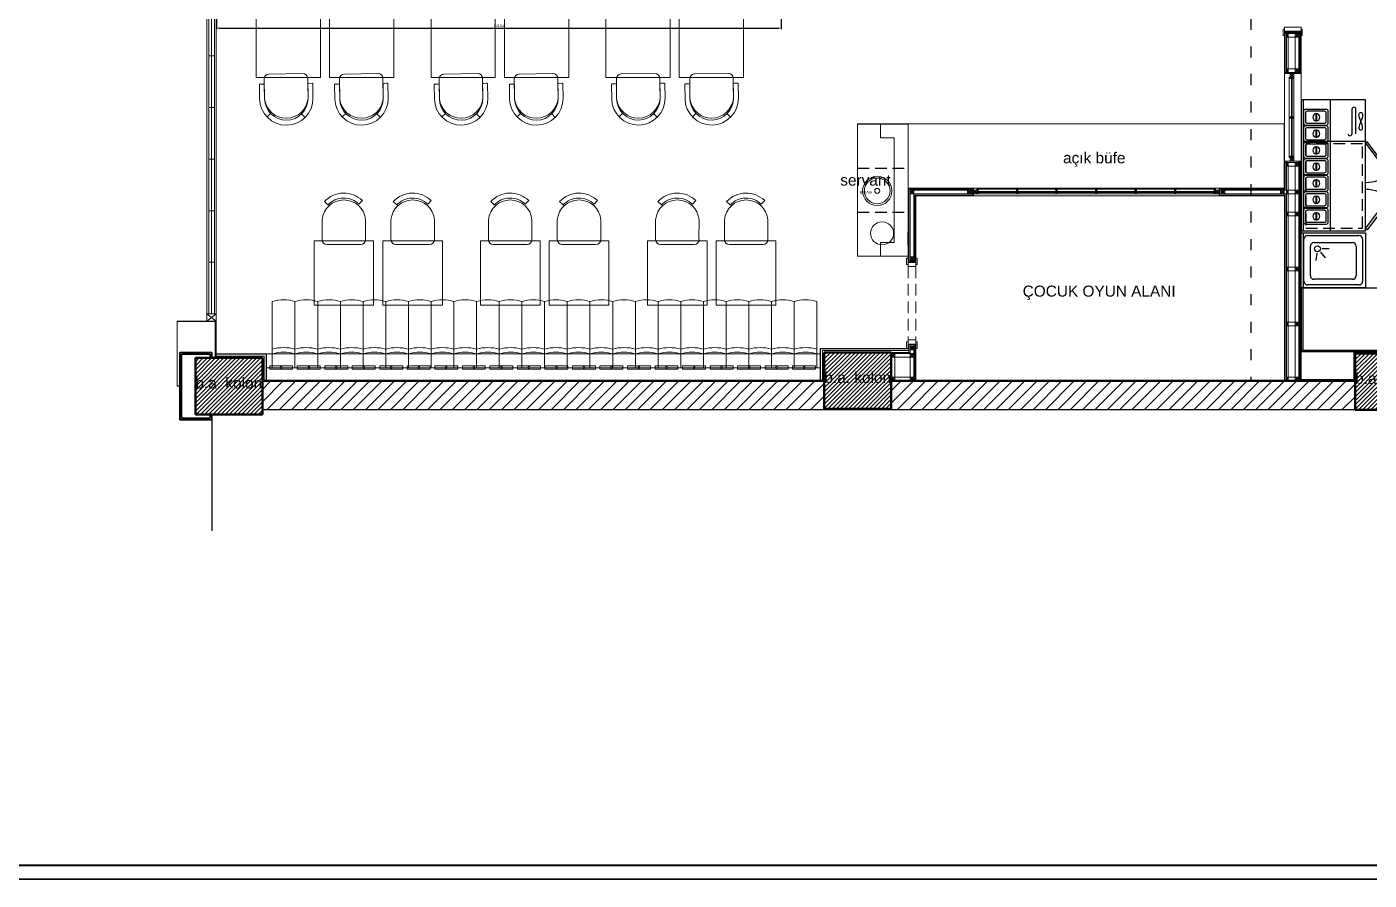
# Model space of a CAD drawing. Header units: millimetres. Extents: x 54215 to 67697, y 23496 to 56611.
# Drawn here: x 64915 to 66378, y 54334 to 55265 of the extents above; entities that cross this region are included whole.
import ezdxf

# ---------------------------------------------------------------- set-up
doc = ezdxf.new("R2010")
doc.units = ezdxf.units.MM
doc.linetypes.add('ACAD_ISO03W100', pattern=[30, 12, -18])
doc.linetypes.add('DASHED', pattern=[19.05, 12.7, -6.35])
for name, color, linetype, lineweight in [('- 0.09', 9, 'Continuous', 9), ('- 0.25', 43, 'Continuous', 25), ('- 0.35', 3, 'Continuous', 35), ('- 0.50', 30, 'Continuous', 50), ('1-kutu profil', 5, 'Continuous', 0), ('no3_ahsap gorunus on ince', 32, 'Continuous', 13), ('no3_cam kesit arka', 141, 'Continuous', 18), ('no3_duvar kaplama', 8, 'Continuous', 0), ('no3_duvar ytong', 101, 'Continuous', 0), ('no3_kutu profil gorunus', 8, 'Continuous', 0), ('no3_kutuprofil kesit', 74, 'Continuous', 18), ('no3_paslanmaz kesit arka', 145, 'Continuous', 20), ('no3_tefriş arka ince', 65, 'Continuous', 13), ('no3_tefriş arka kalın', 77, 'Continuous', 15), ('no3_yazı duvar', 152, 'Continuous', 0), ('t_tefris ince', 34, 'Continuous', 15), ('t_yazı', 154, 'Continuous', 25)]:
    doc.layers.add(name, color=color, linetype=linetype, lineweight=lineweight)
doc.layers.add('0 rölöve', color=7, linetype='Continuous', true_color=0xf1380e)
doc.layers.add('002 Çizgi', color=7, linetype='Continuous')
doc.layers.add('S2000-002 Çizgi', color=7, linetype='Continuous')
for name, color, linetype, lineweight, true_color in [('no3_ahsap kesit on', 7, 'Continuous', 20, 0xfca103), ('no3_alçıpan kesit', 7, 'Continuous', 20, 0xf5003d), ('no3_doğrama kesit', 7, 'Continuous', 18, 0x35355a), ('no3_sandalye masa', 7, 'Continuous', 15, 0x9e0025), ('no3_tefriş ön ince', 7, 'Continuous', 18, 0x8c1aff)]:
    doc.layers.add(name, color=color, linetype=linetype, lineweight=lineweight, true_color=true_color)
doc.styles.get("Standard").update_dxf_attribs({"font": 'arial.ttf'})
doc.dimstyles.new('ISO-25', dxfattribs={"dimtxt": 2.5, "dimasz": 2.5, "dimexe": 1.25, "dimexo": 0.625, "dimtad": 1, "dimtxsty": 'Standard', "dimcen": 2.5, "dimadec": 0, "dimazin": 0, "dimtfac": 1, "dimtmove": 0, "dimatfit": 3, "dimfxl": 1, "dimarcsym": 0})

# ---------------------------------------------------------------- blocks, each defined once
blk = doc.blocks.new('madalyon kolçaklı')
at = {"layer": 'no3_sandalye masa'}
for p, q in [((4863.1, 1691.9, 0), (4859.3, 1695.7, 0)), ((4897, 1692.8, 0), (4900.8, 1696.7, 0)), ((4851.4, 1660.7, 0), (4851.4, 1675.8, 0)), ((4856.8, 1675.8, 0), (4856.8, 1654.2, 0)), ((4856.8, 1660.7, 0), (4856.8, 1675.8, 0)), ((4904.2, 1676, 0), (4904.2, 1654.5, 0)), ((4904.2, 1660.7, 0), (4904.2, 1675.8, 0)), ((4909.6, 1660.7, 0), (4909.6, 1675.8, 0)), ((4855.8, 1659.7, 0), (4852.5, 1659.7, 0)), ((4905.3, 1659.7, 0), (4908.5, 1659.7, 0)), ((4862.2, 1648.9, 0), (4898.8, 1648.9, 0))]:
    blk.add_line(p, q, dxfattribs=at)
for centre, radius, start, end in [((4880.5, 1675.8, 0), 29.1, 359.9983, 179.9983), ((4880.5, 1675.8, 0), 23.7, 359.9983, 179.9983), ((4880.5, 1673.6, 0), 23.8, 5.3954, 174.7506), ((4852.5, 1660.7, 0), 1.08, 177.794, 269.9983), ((4855.8, 1660.7, 0), 1.08, 269.9983, 357.5064), ((4862.2, 1654.3, 0), 5.38, 179.9983, 269.9983), ((4898.8, 1654.3, 0), 5.38, 269.9983, 359.9983), ((4905.3, 1660.7, 0), 1.08, 182.4902, 269.9983), ((4908.5, 1660.7, 0), 1.08, 269.9983, 2.2025)]:
    blk.add_arc(centre, radius, start, end, dxfattribs=at)
blk = doc.blocks.new('sedirrwe')
at = {"layer": 'no3_tefriş ön ince'}
for p, q in [((-1399.1, 4164.7), (-1378.7, 4164.7)), ((-1399.1, 3571.2), (-1399.1, 4164.7)), ((-1378.7, 4164.7), (-1326.7, 4164.7)), ((-1399.1, 4140), (-1378.7, 4140)), ((-1378.7, 4140), (-1326.7, 4140)), ((-1399.1, 4115.2), (-1378.7, 4115.2)), ((-1378.7, 4115.2), (-1326.7, 4115.2)), ((-1399.1, 4090.5), (-1378.7, 4090.5)), ((-1378.7, 4090.5), (-1326.7, 4090.5)), ((-1399.1, 4065.8), (-1378.7, 4065.8)), ((-1378.7, 4065.8), (-1326.7, 4065.8)), ((-1399.1, 4041), (-1378.7, 4041)), ((-1378.7, 4041), (-1326.7, 4041)), ((-1399.1, 4016.3), (-1378.7, 4016.3)), ((-1378.7, 4016.3), (-1326.7, 4016.3)), ((-1399.1, 3991.6), (-1378.7, 3991.6)), ((-1378.7, 3991.6), (-1326.7, 3991.6)), ((-1399.1, 3966.8), (-1378.7, 3966.8)), ((-1378.7, 3966.8), (-1326.7, 3966.8)), ((-1399.1, 3942.1), (-1378.7, 3942.1)), ((-1378.7, 3942.1), (-1326.7, 3942.1)), ((-1399.1, 3917.4), (-1378.7, 3917.4)), ((-1378.7, 3917.4), (-1326.7, 3917.4)), ((-1399.1, 3892.7), (-1378.7, 3892.7)), ((-1378.7, 3892.7), (-1326.7, 3892.7)), ((-1399.1, 3867.9), (-1378.7, 3867.9)), ((-1378.7, 3867.9), (-1326.7, 3867.9)), ((-1399.1, 3843.2), (-1378.7, 3843.2)), ((-1378.7, 3843.2), (-1326.7, 3843.2)), ((-1399.1, 3818.5), (-1378.7, 3818.5)), ((-1378.7, 3818.5), (-1326.7, 3818.5)), ((-1399.1, 3793.7), (-1378.7, 3793.7)), ((-1378.7, 3793.7), (-1326.7, 3793.7)), ((-1399.1, 3769), (-1378.7, 3769)), ((-1378.7, 3769), (-1326.7, 3769)), ((-1399.1, 3744.3), (-1378.7, 3744.3)), ((-1378.7, 3744.3), (-1326.7, 3744.3)), ((-1399.1, 3719.5), (-1378.7, 3719.5)), ((-1378.7, 3719.5), (-1326.7, 3719.5)), ((-1399.1, 3694.8), (-1378.7, 3694.8)), ((-1378.7, 3694.8), (-1326.7, 3694.8)), ((-1399.1, 3670.1), (-1378.7, 3670.1)), ((-1378.7, 3670.1), (-1326.7, 3670.1)), ((-1399.1, 3645.3), (-1378.7, 3645.3)), ((-1378.7, 3645.3), (-1326.7, 3645.3)), ((-1399.1, 3620.6), (-1378.7, 3620.6)), ((-1378.7, 3620.6), (-1326.7, 3620.6)), ((-1399.1, 3595.9), (-1378.7, 3595.9)), ((-1378.7, 3595.9), (-1326.7, 3595.9)), ((-1399.1, 3571.2), (-1378.7, 3571.2)), ((-1326.7, 3571.2), (-1378.7, 3571.2))]:
    blk.add_line(p, q, dxfattribs=at)
for centre in [(-1430.6, 4152.3), (-1425.6, 4152.3), (-1373.6, 4152.3), (-1430.6, 4127.6), (-1425.6, 4127.6), (-1373.6, 4127.6), (-1430.6, 4102.9), (-1425.6, 4102.9), (-1373.6, 4102.9), (-1430.6, 4078.1), (-1425.6, 4078.1), (-1373.6, 4078.1), (-1430.6, 4053.4), (-1425.6, 4053.4), (-1373.6, 4053.4), (-1430.6, 4028.7), (-1425.6, 4028.7), (-1373.6, 4028.7), (-1430.6, 4003.9), (-1425.6, 4003.9), (-1373.6, 4003.9), (-1430.6, 3979.2), (-1425.6, 3979.2), (-1373.6, 3979.2), (-1430.6, 3954.5), (-1425.6, 3954.5), (-1373.6, 3954.5), (-1430.6, 3929.7), (-1425.6, 3929.7), (-1373.6, 3929.7), (-1430.6, 3905), (-1425.6, 3905), (-1373.6, 3905), (-1430.6, 3880.3), (-1425.6, 3880.3), (-1373.6, 3880.3), (-1430.6, 3855.6), (-1425.6, 3855.6), (-1373.6, 3855.6), (-1430.6, 3830.8), (-1425.6, 3830.8), (-1373.6, 3830.8), (-1430.6, 3806.1), (-1425.6, 3806.1), (-1373.6, 3806.1), (-1430.6, 3781.4), (-1425.6, 3781.4), (-1373.6, 3781.4), (-1430.6, 3756.6), (-1425.6, 3756.6), (-1373.6, 3756.6), (-1430.6, 3731.9), (-1425.6, 3731.9), (-1373.6, 3731.9), (-1430.6, 3707.2), (-1425.6, 3707.2), (-1373.6, 3707.2), (-1430.6, 3682.4), (-1425.6, 3682.4), (-1373.6, 3682.4), (-1430.6, 3657.7), (-1425.6, 3657.7), (-1373.6, 3657.7), (-1430.6, 3633), (-1425.6, 3633), (-1373.6, 3633), (-1430.6, 3608.3), (-1425.6, 3608.3), (-1373.6, 3608.3), (-1430.6, 3583.5), (-1425.6, 3583.5), (-1373.6, 3583.5)]:
    blk.add_arc(centre, 48.5, 345.219, 14.781, dxfattribs=at)
blk = doc.blocks.new('madalyon kolsuz')
at = {"layer": 'no3_sandalye masa'}
for p, q in [((4783.7, 1623.3, 0), (4779.9, 1627.1, 0)), ((4817.6, 1623.7, 0), (4821.4, 1627.5, 0)), ((4777.2, 1607.2, 0), (4776.9, 1585.7, 0)), ((4824.6, 1606.8, 0), (4824.2, 1585.2, 0)), ((4782.2, 1580.2, 0), (4818.8, 1579.7, 0))]:
    blk.add_line(p, q, dxfattribs=at)
for centre, radius, start, end in [((4800.9, 1604.7, 0), 23.8, 4.5752, 173.9305), ((4800.9, 1606.9, 0), 29.1, 45, 136.0762), ((4800.9, 1606.9, 0), 23.7, 45, 136.3209), ((4782.3, 1585.6, 0), 5.38, 179.1781, 269.1781), ((4818.9, 1585.1, 0), 5.38, 269.1781, 359.1781)]:
    blk.add_arc(centre, radius, start, end, dxfattribs=at)
blk = doc.blocks.new('*D484')
at = {"color": 0, "lineweight": -2, "transparency": 16777216}
for p, q in [((65121.9, 55292), (65121.9, 55262)), ((65737.4, 55292), (65737.4, 55262)), ((65124.4, 55263.3), (65734.9, 55263.3))]:
    blk.add_line(p, q, dxfattribs=at)
at = {"color": 0, "transparency": 16777216}
for points in [[(65124.4, 55263.7), (65124.4, 55262.8), (65121.9, 55263.3)], [(65734.9, 55263.7), (65734.9, 55262.8), (65737.4, 55263.3)]]:
    blk.add_solid(points, dxfattribs=at)
at = {"layer": 'Defpoints', "color": 0, "transparency": 16777216}
for p in [(65121.9, 55292.6), (65737.4, 55292.6), (65737.4, 55263.3)]:
    blk.add_point(p, dxfattribs=at)
at = {"color": 0, "transparency": 16777216, "insert": (65429.6, 55265.4), "char_height": 2.5, "attachment_point": 5}
blk.add_mtext('615,54', dxfattribs=at)
blk = doc.blocks.new('A$C01E77913')
at = {"layer": 'S2000-002 Çizgi'}
for points in [[(2, 26.8), (15, 26.8, -0.414214), (17, 24.8), (17, 2, -0.414214), (15, 0), (2, 0, -0.414214), (0, 2), (0, 24.8, -0.414214)], [(4, 24.8), (13, 24.8, -0.414214), (15, 22.8), (15, 4, -0.414214), (13, 2), (4, 2, -0.414214), (2, 4), (2, 22.8, -0.414214)]]:
    blk.add_lwpolyline(points, format="xyb", close=True, dxfattribs=at)
blk.add_lwpolyline([(4.7, 14.3), (12.2, 14.3), (12.2, 13.5), (4.7, 13.5)], close=True, dxfattribs=at)
blk.add_circle((8.5, 13.9), 3.82, dxfattribs=at)
blk = doc.blocks.new('143-70-M')
at = {"layer": '002 Çizgi', "color": 7}
for p, q in [((27.4, -97.5), (27.4, 45.5)), ((-37.4, -66), (-37.6, -67.1)), ((-37.6, -67.1), (-37.4, -68.6)), ((-36.9, -65.1), (-37.4, -66)), ((-37.4, -68.6), (-36.9, -70.3)), ((-36.3, -64.7), (-36.9, -65.1)), ((-36.9, -70.3), (-36.3, -72.1)), ((-35.6, -64.5), (-36.3, -64.7)), ((-36.3, -72.1), (-35.6, -74.1)), ((-34.8, -64.7), (-35.6, -64.5)), ((-35.6, -74.1), (-34.8, -72.1)), ((-34.2, -65.1), (-34.8, -64.7)), ((-34.8, -72.1), (-34.2, -70.3)), ((-33.7, -66), (-34.2, -65.1)), ((-34.2, -70.3), (-33.7, -68.6)), ((-33.6, -67.1), (-33.7, -66)), ((-33.7, -68.6), (-33.6, -67.1)), ((-30.3, -60.5), (-30.3, -87.2)), ((-25.9, -87.2), (-25.9, -60.5)), ((-37.6, -81.1), (-37.4, -79.6)), ((-37.4, -82.2), (-37.6, -81.1)), ((-37.4, -79.6), (-36.9, -77.9)), ((-36.9, -83), (-37.4, -82.2)), ((-36.9, -77.9), (-36.3, -76)), ((-36.3, -83.5), (-36.9, -83)), ((-36.3, -76), (-35.6, -74.1)), ((-35.6, -83.7), (-36.3, -83.5)), ((-35.6, -74.1), (-34.8, -76)), ((-34.8, -83.5), (-35.6, -83.7)), ((-34.8, -76), (-34.2, -77.9)), ((-34.2, -83), (-34.8, -83.5)), ((-34.2, -77.9), (-33.7, -79.6)), ((-33.7, -82.2), (-34.2, -83)), ((-33.7, -79.6), (-33.6, -81.1)), ((-33.6, -81.1), (-33.7, -82.2))]:
    blk.add_line(p, q, dxfattribs=at)
for points in [[(-68.4, 10.3), (-42.6, 44.4), (-40.6, 42.9), (-66.4, 8.8)], [(-40.6, -97.5), (29.4, -97.5), (29.4, 45.5), (-40.6, 45.5)], [(-2.6, 45.5), (-2.6, -97.5), (29.4, -97.5), (29.4, 45.5)], [(-68.4, -17.5), (-42.6, -51.6), (-40.6, -50.1), (-66.4, -16)]]:
    blk.add_lwpolyline(points, close=True, dxfattribs=at)
at = {"layer": '002 Çizgi', "color": 7, "linetype": 'DASHED'}
blk.add_lwpolyline([(24.4, -49.5), (24.4, 42.5), (-37.6, 42.5), (-37.6, -49.5)], close=True, dxfattribs=at)
at = {"layer": '002 Çizgi', "color": 7, "const_width": 0.427}
for points in [[(-66.7, 12.5), (-68, 13.5), (-63.8, 19.2), (-62.7, 20.6)], [(-66.7, -19.8), (-68, -20.8), (-63.8, -26.4), (-62.7, -27.8)]]:
    blk.add_lwpolyline(points, dxfattribs=at)
at = {"layer": '002 Çizgi', "color": 7}
blk.add_lwpolyline([(27.4, -52.5), (-40.6, -52.5)], dxfattribs=at)
for centre, radius, start, end in [((-40.6, 42.9), 42.7, 229.4908, 270), ((-40.6, -50.1), 42.7, 90, 130.5092), ((-23.7, -60.5), 2.17, 0, 180), ((-28.1, -87.2), 2.17, 180, 0)]:
    blk.add_arc(centre, radius, start, end, dxfattribs=at)
at = {"layer": '002 Çizgi', "color": 7, "xscale": -1, "rotation": 90}
for p in [(26.8, 38), (26.8, 20), (26.8, 2), (26.8, -16), (26.8, -34), (26.8, -52), (26.8, -70)]:
    blk.add_blockref('A$C01E77913', p, dxfattribs=at)
blk = doc.blocks.new('A$C5D5678BA')
at = {"layer": 'S2000-002 Çizgi'}
for p, q in [((0, 0), (0, 60)), ((0, 60), (70, 60)), ((70, 60), (70, 0)), ((3, 7), (3, 53)), ((7, 57), (63, 57)), ((10, 13.2), (10, 45.2)), ((14, 49.2), (56, 49.2)), ((60, 45.2), (60, 13.2)), ((67, 53), (67, 7)), ((17.2, 37.6), (16.1, 29.8)), ((21, 38.8), (26.1, 32.7)), ((22.7, 42.7), (30.6, 42.7)), ((63, 3), (7, 3)), ((56, 9.2), (14, 9.2)), ((70, 0), (0, 0))]:
    blk.add_line(p, q, dxfattribs=at)
blk.add_lwpolyline([(2, 60), (2, 0), (0, 0), (0, 60)], close=True, dxfattribs=at)
blk.add_circle((17.7, 42.5), 3.19, dxfattribs=at)
for centre, start, end in [((7, 53), 90, 180), ((14, 45.2), 90, 180), ((56, 45.2), 0, 90), ((63, 53), 0, 90), ((7, 7), 180, 270), ((14, 13.2), 180, 270), ((56, 13.2), 270, 0), ((63, 7), 270, 0)]:
    blk.add_arc(centre, 4, start, end, dxfattribs=at)

msp = doc.modelspace()

# ---------------------------------------------------------------- hatches: boundary and pattern name
at = {"layer": '- 0.09'}
h = msp.add_hatch(dxfattribs=at)
h.set_pattern_fill('ANSI31', color=256)
h.set_pattern_definition([(45, (63876.2593, 54031.6953), (-2.245064, 2.245064), [])])
h.paths.add_polyline_path([(65171.871, 55701.686), (65098.871, 55701.686), (65098.871, 55640.186), (65171.871, 55640.186)])
h.paths.add_polyline_path([(65857.371, 55697.186), (65783.871, 55697.186), (65783.871, 55635.686), (65857.371, 55635.686)])
h.paths.add_polyline_path([(66438.871, 55696.186), (66365.371, 55696.186), (66365.371, 55634.686), (66438.871, 55634.686)])
h.paths.add_polyline_path([(66435.871, 54908.686), (66362.871, 54908.686), (66362.871, 54847.186), (66435.871, 54847.186)])
h.paths.add_polyline_path([(65857.371, 54909.686), (65784.371, 54909.686), (65784.371, 54848.186), (65857.371, 54848.186)])
h.paths.add_polyline_path([(65171.871, 54903.686), (65098.871, 54903.686), (65098.871, 54842.186), (65171.871, 54842.186)])
h = msp.add_hatch(dxfattribs=at)
h.set_pattern_fill('ANSI31', color=256, scale=3)
h.set_pattern_definition([(45, (63876.259, 54031.695), (-6.735192, 6.735192), [])])
h.paths.add_polyline_path([(66620.871, 55025.089), (66620.871, 55001.797)], flags=17)
h.paths.add_polyline_path([(66365.371, 55696.186), (65857.371, 55697.186), (65857.371, 55663.186), (66365.371, 55663.186)])
h.paths.add_polyline_path([(65171.871, 54847.186), (66362.871, 54847.186), (66362.871, 54878.686), (65857.371, 54878.686), (65857.371, 54848.186), (65784.371, 54848.186), (65784.371, 54878.686), (65171.871, 54878.686)])
h.paths.add_polyline_path([(65783.871, 55696.186), (65171.871, 55696.186), (65171.871, 55662.186), (65783.871, 55662.186)])
h.paths.add_polyline_path([(66435.871, 54847.186), (66659.886, 54847.186), (66659.886, 55696.186), (66438.871, 55696.186), (66438.871, 55659.186), (66574.371, 55659.186), (66574.371, 55650.686), (66620.871, 55650.686), (66620.871, 54913.186), (66598.935, 54913.186), (66598.935, 54878.686), (66435.871, 54878.686)])

# ---------------------------------------------------------------- linework, layer by layer
at = {"layer": '- 0.25', "linetype": 'ACAD_ISO03W100'}
msp.add_line((66249.371, 55663.186), (66249.371, 54878.686), dxfattribs=at)
at = {"layer": '- 0.35'}
for p, q in [((65116.871, 54909.686), (65081.871, 54909.686)), ((65081.871, 54909.686), (65081.871, 54836.186)), ((65114.871, 54907.686), (65083.871, 54907.686)), ((65083.871, 54907.686), (65083.871, 54838.186)), ((65114.871, 54907.686), (65114.871, 54903.686)), ((65116.871, 54909.686), (65116.871, 54903.686)), ((65116.871, 54836.186), (65081.871, 54836.186)), ((65114.871, 54838.186), (65083.871, 54838.186))]:
    msp.add_line(p, q, dxfattribs=at)
at = {"layer": '- 0.35', "color": 2}
for p, q in [((65114.871, 54838.186), (65114.871, 54842.186)), ((65116.871, 54836.186), (65116.871, 54842.186))]:
    msp.add_line(p, q, dxfattribs=at)
at = {"layer": '- 0.50'}
for p, q in [((65784.371, 54848.186), (65784.371, 54909.686)), ((65784.371, 54909.686), (65857.371, 54909.686)), ((65857.371, 54909.686), (65857.371, 54848.186)), ((66362.871, 54847.186), (66362.871, 54908.686)), ((66362.871, 54908.686), (66435.871, 54908.686)), ((65098.871, 54903.686), (65098.871, 54842.186)), ((65171.871, 54903.686), (65098.871, 54903.686)), ((65171.871, 54903.686), (65171.871, 54842.186)), ((65171.871, 54878.686), (65784.371, 54878.686)), ((65857.371, 54878.686), (66362.871, 54878.686)), ((65171.871, 54842.186), (65098.871, 54842.186)), ((65784.371, 54848.186), (65857.371, 54848.186)), ((66362.871, 54847.186), (66435.871, 54847.186))]:
    msp.add_line(p, q, dxfattribs=at)
at = {"color": 1}
msp.add_line((66304.121, 55258.576), (66285.821, 55258.576), dxfattribs=at)
at = {"linetype": 'DASHED'}
for p, q in [((65820.621, 55110.686), (65874.996, 55110.686)), ((65820.621, 55062.686), (65875.621, 55062.686))]:
    msp.add_line(p, q, dxfattribs=at)
for p, q in [((65946.621, 55088.686), (65946.621, 55080.286)), ((66214.621, 55088.686), (66214.621, 55080.286)), ((65875.621, 55026.186), (65875.621, 55041.186)), ((65875.621, 55026.186), (65875.621, 55041.186)), ((65171.871, 54903.686), (65171.871, 54878.686)), ((66285.621, 54878.686), (65884.021, 54878.686))]:
    msp.add_line(p, q)
at = {"color": 252, "const_width": 2.135}
for points in [[(67696.405, 54335.49), (63890.865, 54335.49), (63890.865, 56135.49), (67696.405, 56135.49), (67696.405, 54996.442, -0.41421356), (67671.318, 54971.355), (67292.512, 54971.355, 0.41421356), (67282.477, 54961.321), (67282.477, 54717.483, 0.41421356), (67292.512, 54707.448), (67671.318, 54707.448, -0.41421356), (67696.405, 54682.362), (67696.405, 54335.49)], [(67681.353, 54996.442, -0.41421356), (67671.318, 54986.407), (67292.512, 54986.407, 0.41421356), (67267.426, 54961.321), (67267.426, 54717.483, 0.41421356), (67292.512, 54692.397), (67671.318, 54692.397, -0.41421356), (67681.353, 54682.362), (67681.353, 54350.542), (63905.917, 54350.542), (63905.917, 56120.438), (67681.353, 56120.438), (67681.353, 54996.442)]]:
    msp.add_lwpolyline(points, format="xyb", dxfattribs=at)
for points in [[(66404.371, 54910.186), (66304.121, 54910.186), (66304.121, 54980.186), (66404.371, 54980.186)], [(66306.121, 54980.186), (66304.121, 54980.186), (66304.121, 54912.186), (66306.121, 54912.186)], [(66304.121, 54912.186), (66404.371, 54912.186), (66404.371, 54910.186), (66304.121, 54910.186)]]:
    msp.add_lwpolyline(points, close=True)
for points in [[(65784.371, 54878.686), (65784.371, 54909.686), (65876.621, 54909.686)], [(65121.537, 54903.686), (65171.871, 54903.686), (65171.871, 54878.686)]]:
    msp.add_lwpolyline(points)
at = {"layer": '0 rölöve'}
for p, q in [((65236.871, 54878.686), (65783.371, 54878.686)), ((65116.871, 54836.186), (65116.871, 54715.353))]:
    msp.add_line(p, q, dxfattribs=at)
msp.add_lwpolyline([(66438.871, 55696.186), (66659.886, 55696.186), (66659.886, 54847.186), (65171.871, 54847.186)], dxfattribs=at)
at = {"layer": 'no3_ahsap gorunus on ince'}
for p, q in [((65820.621, 55014.686), (65820.621, 55158.686)), ((65820.621, 55158.686), (65875.621, 55158.686)), ((65820.621, 55014.686), (65820.621, 55158.686)), ((65820.621, 55158.686), (65875.621, 55158.686)), ((65820.621, 55014.686), (65820.621, 55158.636)), ((65820.621, 55158.636), (65875.621, 55158.636)), ((65875.621, 55158.636), (65845.621, 55158.636)), ((65845.621, 55158.636), (65845.621, 55143.636)), ((65845.621, 55143.636), (65860.621, 55143.636)), ((65860.621, 55029.686), (65860.621, 55143.636)), ((65845.621, 55014.686), (65845.621, 55029.686)), ((65845.621, 55029.686), (65860.621, 55029.686)), ((65820.621, 55014.686), (65875.621, 55014.686)), ((65820.621, 55014.686), (65875.621, 55014.686)), ((65875.621, 55014.686), (65820.621, 55014.686)), ((65875.621, 55014.686), (65845.621, 55014.686)), ((65176.271, 54908.086), (65779.532, 54908.086)), ((65748.871, 54878.686), (65172.784, 54878.686))]:
    msp.add_line(p, q, dxfattribs=at)
for points in [[(66285.621, 55088.686), (65875.621, 55088.686), (65875.621, 55158.686), (66285.621, 55158.686)], [(65874.121, 55005.586), (65875.621, 55005.586), (65875.621, 55012.586), (65874.121, 55012.586)], [(65885.521, 55005.586), (65884.021, 55005.586), (65884.021, 55012.586), (65885.521, 55012.586)], [(65875.621, 55007.836), (65884.021, 55007.836), (65884.021, 55003.336), (65875.621, 55003.336)], [(65875.621, 54918.836), (65884.021, 54918.836), (65884.021, 54923.336), (65875.621, 54923.336)], [(65874.121, 54921.086), (65875.621, 54921.086), (65875.621, 54914.086), (65874.121, 54914.086)], [(65885.521, 54921.086), (65884.021, 54921.086), (65884.021, 54914.086), (65885.521, 54914.086)]]:
    msp.add_lwpolyline(points, close=True, dxfattribs=at)
at = {"layer": 'no3_ahsap kesit on'}
for points in [[(65121.537, 54907.686), (65175.871, 54907.686), (65175.871, 54878.686)], [(65780.371, 54878.686), (65780.371, 54913.686), (65876.621, 54913.686)], [(65782.371, 54878.686), (65782.371, 54911.686), (65876.621, 54911.686)], [(65121.537, 54905.686), (65173.871, 54905.686), (65173.871, 54878.686)], [(65179.871, 54895.186), (65204.87, 54895.186), (65204.87, 54891.586), (65179.871, 54891.586), (65179.871, 54895.186)], [(65209.87, 54895.186), (65234.869, 54895.186), (65234.869, 54891.586), (65209.87, 54891.586), (65209.87, 54895.186)], [(65239.869, 54895.186), (65264.869, 54895.186), (65264.869, 54891.586), (65239.869, 54891.586), (65239.869, 54895.186)], [(65269.869, 54895.186), (65294.868, 54895.186), (65294.868, 54891.586), (65269.869, 54891.586), (65269.869, 54895.186)], [(65299.868, 54895.186), (65324.868, 54895.186), (65324.868, 54891.586), (65299.868, 54891.586), (65299.868, 54895.186)], [(65329.868, 54895.186), (65354.867, 54895.186), (65354.867, 54891.586), (65329.868, 54891.586), (65329.868, 54895.186)], [(65359.867, 54895.186), (65384.866, 54895.186), (65384.866, 54891.586), (65359.867, 54891.586), (65359.867, 54895.186)], [(65389.866, 54895.186), (65414.866, 54895.186), (65414.866, 54891.586), (65389.866, 54891.586), (65389.866, 54895.186)], [(65419.866, 54895.186), (65444.865, 54895.186), (65444.865, 54891.586), (65419.866, 54891.586), (65419.866, 54895.186)], [(65449.865, 54895.186), (65474.864, 54895.186), (65474.864, 54891.586), (65449.865, 54891.586), (65449.865, 54895.186)], [(65479.864, 54895.186), (65504.864, 54895.186), (65504.864, 54891.586), (65479.864, 54891.586), (65479.864, 54895.186)], [(65509.864, 54895.186), (65534.863, 54895.186), (65534.863, 54891.586), (65509.864, 54891.586), (65509.864, 54895.186)], [(65539.863, 54895.186), (65564.862, 54895.186), (65564.862, 54891.586), (65539.863, 54891.586), (65539.863, 54895.186)], [(65569.862, 54895.186), (65594.862, 54895.186), (65594.862, 54891.586), (65569.862, 54891.586), (65569.862, 54895.186)], [(65599.862, 54895.186), (65624.861, 54895.186), (65624.861, 54891.586), (65599.862, 54891.586), (65599.862, 54895.186)], [(65629.861, 54895.186), (65654.86, 54895.186), (65654.86, 54891.586), (65629.861, 54891.586), (65629.861, 54895.186)], [(65659.86, 54895.186), (65684.86, 54895.186), (65684.86, 54891.586), (65659.86, 54891.586), (65659.86, 54895.186)], [(65689.86, 54895.186), (65714.859, 54895.186), (65714.859, 54891.586), (65689.86, 54891.586), (65689.86, 54895.186)], [(65719.859, 54895.186), (65744.859, 54895.186), (65744.859, 54891.586), (65719.859, 54891.586), (65719.859, 54895.186)], [(65749.859, 54895.186), (65774.858, 54895.186), (65774.858, 54891.586), (65749.859, 54891.586), (65749.859, 54895.186)]]:
    msp.add_lwpolyline(points, dxfattribs=at)
at = {"layer": 'no3_alçıpan kesit'}
for p, q in [((66286.821, 55258.576), (66302.621, 55258.576)), ((66286.821, 55257.376), (66302.621, 55257.376)), ((66286.821, 55214.901), (66302.621, 55214.901)), ((66286.821, 55213.701), (66302.621, 55213.701)), ((66286.821, 55118.034), (66302.621, 55118.034)), ((66286.821, 55116.834), (66302.621, 55116.834)), ((66286.821, 55082.486), (66288.021, 55082.486)), ((66286.821, 55081.286), (66286.821, 54878.686)), ((66288.021, 55082.486), (66288.021, 54878.686)), ((65120.337, 54943.686), (65120.337, 54903.686)), ((65121.537, 54943.686), (65121.537, 54903.686)), ((65857.371, 54909.686), (65877.821, 54909.686)), ((65857.371, 54908.486), (65877.821, 54908.486))]:
    msp.add_line(p, q, dxfattribs=at)
for points in [[(66286.821, 55213.701), (66286.821, 55258.576)], [(66288.021, 55213.701), (66288.021, 55258.576)], [(66301.421, 55213.701), (66301.421, 55258.576)], [(66302.621, 55213.701), (66302.621, 55258.576)], [(66286.821, 55086.486), (66286.821, 55118.034)], [(66288.021, 55086.486), (66288.021, 55118.034)], [(66301.421, 54878.686), (66301.421, 55118.034)], [(66302.621, 54878.686), (66302.621, 55118.034)], [(66286.821, 55087.686), (66215.621, 55087.686), (66215.621, 55081.286), (66286.821, 55081.286)], [(66288.021, 55086.486), (66216.821, 55086.486), (66216.821, 55082.486), (66286.821, 55082.486)], [(66286.821, 54878.686), (66286.821, 55082.486)], [(66286.821, 54878.686), (66286.821, 55082.486)], [(65876.621, 54909.686), (65876.621, 54917.836), (65883.021, 54917.836), (65883.021, 54878.686)], [(65877.821, 54908.486), (65877.821, 54916.636), (65881.821, 54916.636), (65881.821, 54878.686)]]:
    msp.add_lwpolyline(points, dxfattribs=at)
for points in [[(65945.621, 55081.286), (65945.621, 55087.686), (65876.621, 55087.686), (65876.621, 55008.836), (65883.021, 55008.836), (65883.021, 55081.286)], [(65944.421, 55082.486), (65944.421, 55086.486), (65877.821, 55086.486), (65877.821, 55010.036), (65881.821, 55010.036), (65881.821, 55082.486)]]:
    msp.add_lwpolyline(points, close=True, dxfattribs=at)
at = {"layer": 'no3_cam kesit arka'}
for p, q in [((66293.471, 55122.034), (66293.471, 55209.701)), ((66293.971, 55122.034), (66293.971, 55209.701)), ((66294.471, 55122.034), (66294.471, 55209.701)), ((65950.621, 55084.986), (66210.621, 55084.986)), ((65950.621, 55084.486), (66210.621, 55084.486)), ((65950.621, 55083.986), (66210.621, 55083.986))]:
    msp.add_line(p, q, dxfattribs=at)
at = {"layer": 'no3_doğrama kesit'}
for p, q in [((65113.537, 55401.537), (65113.537, 54951.686)), ((65116.537, 55401.537), (65116.537, 54951.686)), ((65119.537, 55401.537), (65119.537, 54951.686)), ((65113.537, 55232.843), (65119.537, 55232.843)), ((65113.537, 55176.612), (65119.537, 55176.612)), ((65113.537, 55120.38), (65119.537, 55120.38)), ((65113.537, 55064.149), (65119.537, 55064.149)), ((65113.537, 55007.918), (65119.537, 55007.918))]:
    msp.add_line(p, q, dxfattribs=at)
for p in [(65116.537, 55232.843), (65116.537, 55176.612), (65116.537, 55120.38), (65116.537, 55064.149), (65116.537, 55007.918)]:
    msp.add_point(p, dxfattribs=at)
at = {"layer": 'no3_duvar kaplama'}
for p, q in [((66285.821, 55213.701), (66285.821, 55259.826)), ((66285.821, 55213.701), (66294.221, 55213.701)), ((66302.621, 55213.701), (66304.121, 55213.701)), ((66285.821, 55118.034), (66285.821, 55088.686)), ((66285.821, 55118.034), (66294.221, 55118.034)), ((66285.821, 55118.034), (66294.221, 55118.034)), ((66285.821, 55118.034), (66304.121, 55118.034)), ((65875.621, 55088.686), (65946.621, 55088.686)), ((66285.821, 55080.286), (66285.821, 54878.686)), ((65875.621, 54913.686), (65875.621, 54918.836)), ((65884.021, 54878.686), (65884.021, 54918.836))]:
    msp.add_line(p, q, dxfattribs=at)
at = {"layer": 'no3_duvar kaplama', "color": 251, "linetype": 'DASHED'}
for p, q in [((65875.621, 55003.336), (65875.621, 54923.336)), ((65884.021, 55003.336), (65884.021, 54923.336))]:
    msp.add_line(p, q, dxfattribs=at)
at = {"layer": 'no3_duvar kaplama'}
for points in [[(66303.121, 55258.576), (66303.121, 55213.701)], [(66304.121, 55258.576), (66304.121, 55213.701)], [(66303.121, 55118.034), (66303.121, 54909.186), (66304.121, 54909.186)], [(66304.121, 55118.034), (66304.121, 54910.186)], [(65946.621, 55080.286), (65946.621, 55088.686), (65875.621, 55088.686), (65875.621, 55007.836), (65884.021, 55007.836), (65884.021, 55080.286), (65946.621, 55080.286)], [(66285.821, 55088.686), (66214.621, 55088.686), (66214.621, 55080.286), (66285.821, 55080.286)], [(65121.537, 54908.086), (65176.271, 54908.086), (65176.271, 54878.686)], [(65779.971, 54878.686), (65779.971, 54914.086), (65875.621, 54914.086)], [(65875.621, 54913.686), (65875.621, 54918.836), (65884.021, 54918.836), (65884.021, 54878.686)], [(66303.121, 54909.186), (66303.121, 54879.186), (66362.371, 54879.186), (66362.371, 54909.186)], [(66304.121, 54910.186), (66304.121, 54880.186), (66361.371, 54880.186), (66361.371, 54910.186)], [(66361.371, 54910.186), (66437.371, 54910.186)], [(66361.371, 54909.186), (66437.371, 54909.186)]]:
    msp.add_lwpolyline(points, dxfattribs=at)
msp.add_circle((65847.357, 55039.579), 12.5, dxfattribs=at)
at = {"layer": 'no3_duvar ytong', "lineweight": 13}
for p, q in [((65875.621, 55007.836), (65875.621, 55088.686)), ((66214.621, 55088.686), (66285.621, 55088.686)), ((65884.021, 55007.836), (65884.021, 55080.286)), ((65884.021, 55080.286), (65946.621, 55080.286))]:
    msp.add_line(p, q, dxfattribs=at)
msp.add_lwpolyline([(65875.621, 55007.836), (65884.021, 55007.836)], dxfattribs=at)
at = {"layer": 'no3_kutu profil gorunus'}
for p, q in [((65111.537, 54951.686), (65111.203, 55585.186)), ((65121.203, 55585.186), (65121.537, 54951.686)), ((66290.971, 55123.534), (66290.971, 55208.201)), ((66295.971, 55123.534), (66295.971, 55208.201)), ((65952.121, 55087.486), (66209.121, 55087.486)), ((65952.121, 55082.486), (66209.121, 55082.486))]:
    msp.add_line(p, q, dxfattribs=at)
for points in [[(66290.021, 55253.376), (66297.421, 55253.376), (66297.421, 55218.901), (66290.021, 55218.901)], [(66290.021, 55112.834), (66297.421, 55112.834), (66297.421, 55086.486), (66290.021, 55086.486)], [(66290.021, 55082.486), (66297.421, 55082.486), (66297.421, 55062.686), (66290.021, 55062.686)], [(66290.021, 55058.686), (66297.421, 55058.686), (66297.421, 55002.686), (66290.021, 55002.686)], [(66290.021, 54998.686), (66297.421, 54998.686), (66297.421, 54942.686), (66290.021, 54942.686)], [(66290.021, 54938.686), (66297.421, 54938.686), (66297.421, 54882.686), (66290.021, 54882.686)], [(65861.371, 54904.486), (65877.821, 54904.486), (65877.821, 54882.686), (65861.371, 54882.686)]]:
    msp.add_lwpolyline(points, close=True, dxfattribs=at)
at = {"layer": 'no3_kutuprofil kesit'}
for p, q in [((66290.021, 55253.376), (66288.021, 55257.376)), ((66290.021, 55257.376), (66288.021, 55253.376)), ((66301.421, 55253.376), (66297.421, 55257.376)), ((66301.421, 55257.376), (66297.421, 55253.376)), ((66290.021, 55214.901), (66288.021, 55218.901)), ((66290.021, 55218.901), (66288.021, 55214.901)), ((66301.421, 55214.901), (66297.421, 55218.901)), ((66301.421, 55218.901), (66297.421, 55214.901)), ((66290.971, 55209.701), (66293.471, 55208.201)), ((66293.471, 55209.701), (66290.971, 55208.201)), ((66295.971, 55213.701), (66291.971, 55209.701)), ((66295.971, 55209.701), (66291.971, 55213.701)), ((66294.471, 55209.701), (66295.971, 55208.201)), ((66295.971, 55209.701), (66294.471, 55208.201)), ((66290.971, 55165.118), (66293.471, 55166.618)), ((66293.471, 55165.118), (66290.971, 55166.618)), ((66294.471, 55165.118), (66295.971, 55166.618)), ((66295.971, 55165.118), (66294.471, 55166.618)), ((66290.021, 55116.834), (66288.021, 55112.834)), ((66290.021, 55112.834), (66288.021, 55116.834)), ((66290.971, 55122.034), (66293.471, 55123.534)), ((66293.471, 55122.034), (66290.971, 55123.534)), ((66290.971, 55122.034), (66293.471, 55123.534)), ((66293.471, 55122.034), (66290.971, 55123.534)), ((66295.971, 55118.034), (66291.971, 55122.034)), ((66295.971, 55122.034), (66291.971, 55118.034)), ((66294.471, 55122.034), (66295.971, 55123.534)), ((66295.971, 55122.034), (66294.471, 55123.534)), ((66294.471, 55122.034), (66295.971, 55123.534)), ((66295.971, 55122.034), (66294.471, 55123.534)), ((66301.421, 55116.834), (66297.421, 55112.834)), ((66301.421, 55112.834), (66297.421, 55116.834)), ((65877.821, 55082.486), (65881.821, 55086.486)), ((65881.821, 55082.486), (65877.821, 55086.486)), ((65940.421, 55082.486), (65944.421, 55086.486)), ((65944.421, 55082.486), (65940.421, 55086.486)), ((65946.621, 55082.486), (65950.621, 55086.486)), ((65950.621, 55082.486), (65946.621, 55086.486)), ((65950.621, 55087.486), (65952.121, 55084.986)), ((65950.621, 55084.986), (65952.121, 55087.486)), ((65950.621, 55083.986), (65952.121, 55082.486)), ((65950.621, 55082.486), (65952.121, 55083.986)), ((65993.704, 55087.486), (65995.204, 55084.986)), ((65993.704, 55084.986), (65995.204, 55087.486)), ((65993.704, 55083.986), (65995.204, 55082.486)), ((65993.704, 55082.486), (65995.204, 55083.986)), ((66036.787, 55087.486), (66038.287, 55084.986)), ((66036.787, 55084.986), (66038.287, 55087.486)), ((66036.787, 55083.986), (66038.287, 55082.486)), ((66036.787, 55082.486), (66038.287, 55083.986)), ((66079.871, 55087.486), (66081.371, 55084.986)), ((66079.871, 55084.986), (66081.371, 55087.486)), ((66079.871, 55083.986), (66081.371, 55082.486)), ((66079.871, 55082.486), (66081.371, 55083.986)), ((66122.954, 55087.486), (66124.454, 55084.986)), ((66122.954, 55084.986), (66124.454, 55087.486)), ((66122.954, 55083.986), (66124.454, 55082.486)), ((66122.954, 55082.486), (66124.454, 55083.986)), ((66166.037, 55087.486), (66167.537, 55084.986)), ((66166.037, 55084.986), (66167.537, 55087.486)), ((66166.037, 55083.986), (66167.537, 55082.486)), ((66166.037, 55082.486), (66167.537, 55083.986)), ((66210.621, 55087.486), (66209.121, 55084.986)), ((66210.621, 55084.986), (66209.121, 55087.486)), ((66210.621, 55083.986), (66209.121, 55082.486)), ((66210.621, 55082.486), (66209.121, 55083.986)), ((66214.621, 55082.486), (66210.621, 55086.486)), ((66210.621, 55082.486), (66214.621, 55086.486)), ((66216.821, 55082.486), (66220.821, 55086.486)), ((66220.821, 55082.486), (66216.821, 55086.486)), ((66281.621, 55082.486), (66285.621, 55086.486)), ((66285.621, 55082.486), (66281.621, 55086.486)), ((66290.021, 55086.486), (66288.021, 55082.486)), ((66290.021, 55082.486), (66288.021, 55086.486)), ((66301.421, 55086.486), (66297.421, 55082.486)), ((66301.421, 55082.486), (66297.421, 55086.486)), ((66290.021, 55062.686), (66288.021, 55058.686)), ((66290.021, 55058.686), (66288.021, 55062.686)), ((66301.421, 55062.686), (66297.421, 55058.686)), ((66301.421, 55058.686), (66297.421, 55062.686)), ((65877.821, 55010.036), (65881.821, 55014.036)), ((65881.821, 55010.036), (65877.821, 55014.036)), ((66290.021, 55002.686), (66288.021, 54998.686)), ((66290.021, 54998.686), (66288.021, 55002.686)), ((66301.421, 55002.686), (66297.421, 54998.686)), ((66301.421, 54998.686), (66297.421, 55002.686)), ((65121.537, 54951.686), (65111.537, 54943.686)), ((65121.537, 54943.686), (65111.537, 54951.686)), ((66290.021, 54942.686), (66288.021, 54938.686)), ((66290.021, 54938.686), (66288.021, 54942.686)), ((66301.421, 54942.686), (66297.421, 54938.686)), ((66301.421, 54938.686), (66297.421, 54942.686)), ((65857.371, 54904.486), (65861.371, 54908.486)), ((65861.371, 54904.486), (65857.371, 54908.486)), ((65877.821, 54912.626), (65881.821, 54916.626)), ((65881.821, 54912.626), (65877.821, 54916.626)), ((65877.821, 54904.486), (65881.821, 54908.486)), ((65881.821, 54904.486), (65877.821, 54908.486)), ((65857.371, 54878.686), (65861.371, 54882.686)), ((65861.371, 54878.686), (65857.371, 54882.686)), ((65877.821, 54878.686), (65881.821, 54882.686)), ((65881.821, 54878.686), (65877.821, 54882.686)), ((66290.021, 54882.686), (66288.021, 54878.686)), ((66290.021, 54878.686), (66288.021, 54882.686)), ((66301.421, 54882.686), (66297.421, 54878.686)), ((66301.421, 54878.686), (66297.421, 54882.686))]:
    msp.add_line(p, q, dxfattribs=at)
for points in [[(66290.021, 55253.376), (66290.021, 55257.376), (66288.021, 55257.376), (66288.021, 55253.376)], [(66301.421, 55253.376), (66301.421, 55257.376), (66297.421, 55257.376), (66297.421, 55253.376)], [(66290.021, 55214.901), (66290.021, 55218.901), (66288.021, 55218.901), (66288.021, 55214.901)], [(66301.421, 55214.901), (66301.421, 55218.901), (66297.421, 55218.901), (66297.421, 55214.901)], [(66293.471, 55209.701), (66293.471, 55208.201), (66290.971, 55208.201), (66290.971, 55209.701)], [(66295.971, 55213.701), (66295.971, 55209.701), (66291.971, 55209.701), (66291.971, 55213.701)], [(66295.971, 55209.701), (66295.971, 55208.201), (66294.471, 55208.201), (66294.471, 55209.701)], [(66293.471, 55165.118), (66293.471, 55166.618), (66290.971, 55166.618), (66290.971, 55165.118)], [(66295.971, 55165.118), (66295.971, 55166.618), (66294.471, 55166.618), (66294.471, 55165.118)], [(66290.021, 55116.834), (66290.021, 55112.834), (66288.021, 55112.834), (66288.021, 55116.834)], [(66293.471, 55122.034), (66293.471, 55123.534), (66290.971, 55123.534), (66290.971, 55122.034)], [(66293.471, 55122.034), (66293.471, 55123.534), (66290.971, 55123.534), (66290.971, 55122.034)], [(66295.971, 55118.034), (66295.971, 55122.034), (66291.971, 55122.034), (66291.971, 55118.034)], [(66295.971, 55122.034), (66295.971, 55123.534), (66294.471, 55123.534), (66294.471, 55122.034)], [(66295.971, 55122.034), (66295.971, 55123.534), (66294.471, 55123.534), (66294.471, 55122.034)], [(66301.421, 55116.834), (66301.421, 55112.834), (66297.421, 55112.834), (66297.421, 55116.834)], [(65877.821, 55082.486), (65881.821, 55082.486), (65881.821, 55086.486), (65877.821, 55086.486)], [(65940.421, 55082.486), (65944.421, 55082.486), (65944.421, 55086.486), (65940.421, 55086.486)], [(65946.621, 55082.486), (65950.621, 55082.486), (65950.621, 55086.486), (65946.621, 55086.486)], [(65950.621, 55084.986), (65952.121, 55084.986), (65952.121, 55087.486), (65950.621, 55087.486)], [(65950.621, 55082.486), (65952.121, 55082.486), (65952.121, 55083.986), (65950.621, 55083.986)], [(65993.704, 55084.986), (65995.204, 55084.986), (65995.204, 55087.486), (65993.704, 55087.486)], [(65993.704, 55082.486), (65995.204, 55082.486), (65995.204, 55083.986), (65993.704, 55083.986)], [(66036.787, 55084.986), (66038.287, 55084.986), (66038.287, 55087.486), (66036.787, 55087.486)], [(66036.787, 55082.486), (66038.287, 55082.486), (66038.287, 55083.986), (66036.787, 55083.986)], [(66079.871, 55084.986), (66081.371, 55084.986), (66081.371, 55087.486), (66079.871, 55087.486)], [(66079.871, 55082.486), (66081.371, 55082.486), (66081.371, 55083.986), (66079.871, 55083.986)], [(66122.954, 55084.986), (66124.454, 55084.986), (66124.454, 55087.486), (66122.954, 55087.486)], [(66122.954, 55082.486), (66124.454, 55082.486), (66124.454, 55083.986), (66122.954, 55083.986)], [(66166.037, 55084.986), (66167.537, 55084.986), (66167.537, 55087.486), (66166.037, 55087.486)], [(66166.037, 55082.486), (66167.537, 55082.486), (66167.537, 55083.986), (66166.037, 55083.986)], [(66210.621, 55084.986), (66209.121, 55084.986), (66209.121, 55087.486), (66210.621, 55087.486)], [(66210.621, 55082.486), (66209.121, 55082.486), (66209.121, 55083.986), (66210.621, 55083.986)], [(66214.621, 55082.486), (66210.621, 55082.486), (66210.621, 55086.486), (66214.621, 55086.486)], [(66216.821, 55082.486), (66220.821, 55082.486), (66220.821, 55086.486), (66216.821, 55086.486)], [(66281.621, 55082.486), (66285.621, 55082.486), (66285.621, 55086.486), (66281.621, 55086.486)], [(66290.021, 55086.486), (66290.021, 55082.486), (66288.021, 55082.486), (66288.021, 55086.486)], [(66301.421, 55086.486), (66301.421, 55082.486), (66297.421, 55082.486), (66297.421, 55086.486)], [(66290.021, 55062.686), (66290.021, 55058.686), (66288.021, 55058.686), (66288.021, 55062.686)], [(66301.421, 55062.686), (66301.421, 55058.686), (66297.421, 55058.686), (66297.421, 55062.686)], [(65877.821, 55010.036), (65881.821, 55010.036), (65881.821, 55014.036), (65877.821, 55014.036)], [(66290.021, 55002.686), (66290.021, 54998.686), (66288.021, 54998.686), (66288.021, 55002.686)], [(66301.421, 55002.686), (66301.421, 54998.686), (66297.421, 54998.686), (66297.421, 55002.686)], [(65111.537, 54943.686), (65121.537, 54943.686), (65121.537, 54951.686), (65111.537, 54951.686)], [(66290.021, 54942.686), (66290.021, 54938.686), (66288.021, 54938.686), (66288.021, 54942.686)], [(66301.421, 54942.686), (66301.421, 54938.686), (66297.421, 54938.686), (66297.421, 54942.686)], [(65857.371, 54904.486), (65861.371, 54904.486), (65861.371, 54908.486), (65857.371, 54908.486)], [(65877.821, 54912.626), (65881.821, 54912.626), (65881.821, 54916.626), (65877.821, 54916.626)], [(65877.821, 54904.486), (65881.821, 54904.486), (65881.821, 54908.486), (65877.821, 54908.486)], [(65857.371, 54878.686), (65861.371, 54878.686), (65861.371, 54882.686), (65857.371, 54882.686)], [(65877.821, 54878.686), (65881.821, 54878.686), (65881.821, 54882.686), (65877.821, 54882.686)], [(66290.021, 54882.686), (66290.021, 54878.686), (66288.021, 54878.686), (66288.021, 54882.686)], [(66301.421, 54882.686), (66301.421, 54878.686), (66297.421, 54878.686), (66297.421, 54882.686)]]:
    msp.add_lwpolyline(points, close=True, dxfattribs=at)
for points in [[(65121.871, 54943.686), (65078.871, 54943.686), (65078.871, 54872.936), (65081.871, 54872.936)], [(65121.871, 54943.486), (65079.071, 54943.486), (65079.071, 54873.136), (65081.871, 54873.136)]]:
    msp.add_lwpolyline(points, dxfattribs=at)
for centre in [(65192.37, 54893.386), (65222.37, 54893.386), (65252.369, 54893.386), (65282.368, 54893.386), (65312.368, 54893.386), (65342.367, 54893.386), (65372.367, 54893.386), (65402.366, 54893.386), (65432.365, 54893.386), (65462.365, 54893.386), (65492.364, 54893.386), (65522.363, 54893.386), (65552.363, 54893.386), (65582.362, 54893.386), (65612.361, 54893.386), (65642.361, 54893.386), (65672.36, 54893.386), (65702.359, 54893.386), (65732.359, 54893.386), (65762.358, 54893.386)]:
    msp.add_circle(centre, 1.05, dxfattribs=at)
at = {"layer": 'no3_paslanmaz kesit arka'}
for radius in [16, 14, 2.695]:
    msp.add_circle((65842.029, 55085.784), radius, dxfattribs=at)
at = {"layer": 'no3_sandalye masa'}
for points in [[(65235.222, 55289.414), (65165.222, 55289.414), (65165.222, 55209.414), (65235.222, 55209.414)], [(65315.222, 55289.414), (65245.222, 55289.414), (65245.222, 55209.414), (65315.222, 55209.414)], [(65425.783, 55289.414), (65355.783, 55289.414), (65355.783, 55209.414), (65425.783, 55209.414)], [(65505.783, 55289.414), (65435.783, 55289.414), (65435.783, 55209.414), (65505.783, 55209.414)], [(65616.343, 55289.414), (65546.343, 55289.414), (65546.343, 55209.414), (65616.343, 55209.414)], [(65696.343, 55289.414), (65626.343, 55289.414), (65626.343, 55209.414), (65696.343, 55209.414)], [(65293.19, 54961.328), (65293.19, 55031.328), (65228.19, 55031.328), (65228.19, 54961.328)], [(65368.19, 54961.328), (65368.19, 55031.328), (65303.19, 55031.328), (65303.19, 54961.328)], [(65474.49, 54961.328), (65474.49, 55031.328), (65409.49, 55031.328), (65409.49, 54961.328)], [(65549.49, 54961.328), (65549.49, 55031.328), (65484.49, 55031.328), (65484.49, 54961.328)], [(65656.644, 54961.328), (65656.644, 55031.328), (65591.644, 55031.328), (65591.644, 54961.328)], [(65731.644, 54961.328), (65731.644, 55031.328), (65666.644, 55031.328), (65666.644, 54961.328)]]:
    msp.add_lwpolyline(points, close=True, dxfattribs=at)
at = {"layer": 'no3_tefriş arka ince', "linetype": 'DASHED'}
msp.add_lwpolyline([(65176.271, 54892.936), (65779.971, 54892.936)], dxfattribs=at)
at = {"layer": 'no3_tefriş arka kalın'}
for p, q in [((66285.821, 55118.034), (66285.821, 55213.701)), ((66304.121, 55213.701), (66304.121, 55118.034)), ((65946.621, 55088.686), (66214.621, 55088.686)), ((66214.621, 55080.286), (65946.621, 55080.286))]:
    msp.add_line(p, q, dxfattribs=at)
at = {"layer": 't_tefris ince'}
for points in [[(66285.821, 55262.076), (66284.621, 55262.076), (66284.621, 55255.076), (66285.821, 55255.076)], [(66304.121, 55262.076), (66305.321, 55262.076), (66305.321, 55255.076), (66304.121, 55255.076)]]:
    msp.add_lwpolyline(points, close=True, dxfattribs=at)
msp.add_lwpolyline([(66285.821, 55259.826), (66285.821, 55264.326), (66304.121, 55264.326), (66304.121, 55263.326), (66304.121, 55263.326), (66304.121, 55259.826), (66285.821, 55259.826)], dxfattribs=at)

# ---------------------------------------------------------------- block references
msp.add_blockref('A$C5D5678BA', (66304.121, 54980.186))
at = {"rotation": 89.99999999999999}
msp.add_blockref('sedirrwe', (69347.413, 56292.034), dxfattribs=at)
at = {"layer": '1-kutu profil', "xscale": -1, "rotation": 180.821883574033}
for p in [(60293.908, 56792.158, 0), (60375.882, 56792.158, 0), (60484.469, 56792.158, 0), (60566.442, 56792.158, 0), (60677.68, 56792.267, 0), (60757.62, 56792.267, 0)]:
    msp.add_blockref('madalyon kolçaklı', p, dxfattribs=at)
at = {"layer": '1-kutu profil', "rotation": 0.8218835741372402}
for p in [(60483.363, 53378.649, 0), (60558.363, 53378.649, 0), (60664.663, 53378.649, 0), (60739.663, 53378.649, 0), (60846.817, 53378.649, 0), (60921.817, 53378.649, 0)]:
    msp.add_blockref('madalyon kolsuz', p, dxfattribs=at)
at = {"layer": 'S2000-002 Çizgi', "rotation": 180}
msp.add_blockref('143-70-M', (66333.519, 55087.582), dxfattribs=at)

# ---------------------------------------------------------------- texts
at = {"layer": '0 rölöve'}
for p in [(65098.926, 54870.376), (65784.426, 54876.376), (66362.926, 54875.376)]:
    msp.add_text('b.a. kolon', height=12, dxfattribs=at).set_placement(p)
at = {"layer": 'no3_yazı duvar', "insert": (65836.068, 55081.715), "char_height": 4, "width": 63.84297, "attachment_point": 1, "rotation": 180}
msp.add_mtext('eviye', dxfattribs=at)
at = {"layer": 't_yazı', "char_height": 12, "width": 369.49515, "attachment_point": 7}
for s, insert in [('açık büfe', (66044.597, 55112.093)), ('servant', (65801.767, 55091.349)), ('ÇOCUK OYUN ALANI', (66000.565, 54966.815))]:
    msp.add_mtext(s, dxfattribs=dict(at, insert=insert))

# ---------------------------------------------------------------- dimensions: what is measured, and where the dimension line sits
dim = msp.add_linear_dim(base=(65737.4155, 55263.2525), p1=(65121.8707, 55292.6173), p2=(65737.4155, 55292.6173), dimstyle='ISO-25')
dim.commit()
dim.dimension.update_dxf_attribs({"geometry": '*D484', "text_midpoint": (65429.6431, 55265.3799)})

doc.saveas('drawing.dxf')
